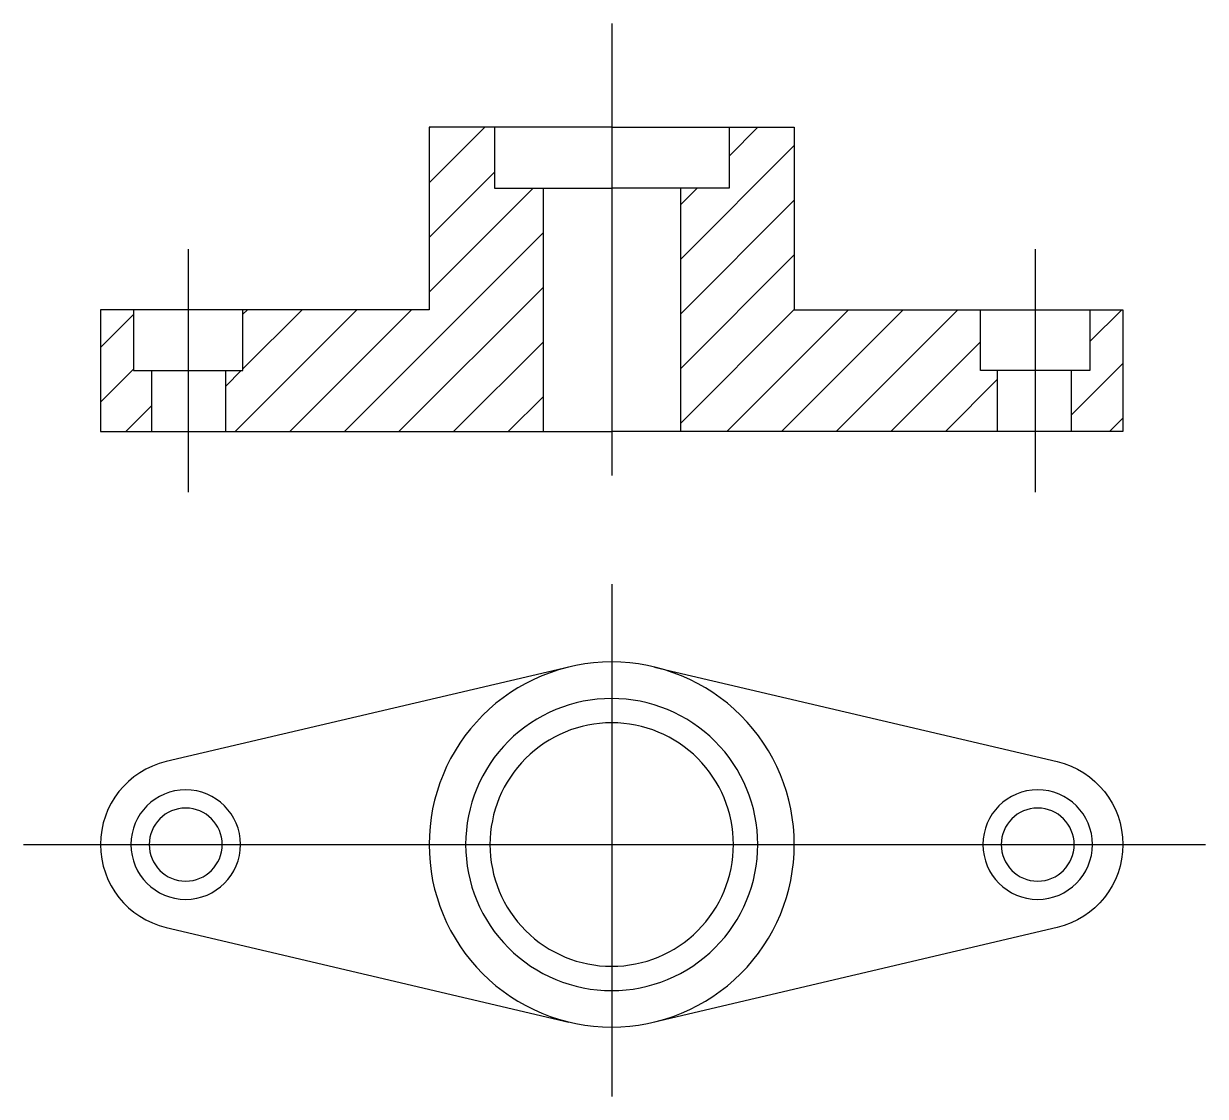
# Model space of a CAD drawing. Header units: millimetres. Extents: x 2531.7 to 2628.8, y 1502.2 to 1590.3.
import ezdxf

# ---------------------------------------------------------------- set-up
doc = ezdxf.new("R2010")
doc.units = ezdxf.units.MM

msp = doc.modelspace()

# ---------------------------------------------------------------- hatches: boundary and pattern name
h = msp.add_hatch()
h.set_pattern_fill('ANSI31', color=256)
h.paths.add_polyline_path([(2574.421, 1576.799), (2570.421, 1576.799), (2570.421, 1581.799), (2565.063, 1581.799), (2565.063, 1566.799), (2549.765, 1566.799), (2549.765, 1561.799), (2548.353, 1561.799), (2548.353, 1556.799), (2574.421, 1556.799)])
h.paths.add_polyline_path([(2610.36, 1566.799), (2595.063, 1566.799), (2595.063, 1581.799), (2589.704, 1581.799), (2589.704, 1576.799), (2585.704, 1576.799), (2585.704, 1556.799), (2611.773, 1556.799), (2611.773, 1561.799), (2610.36, 1561.799)])
h.paths.add_polyline_path([(2622.063, 1566.799), (2619.36, 1566.799), (2619.36, 1561.799), (2617.849, 1561.799), (2617.849, 1556.799), (2622.063, 1556.799)])
h.paths.add_polyline_path([(2542.276, 1561.799), (2540.765, 1561.799), (2540.765, 1566.799), (2538.063, 1566.799), (2538.063, 1556.799), (2542.276, 1556.799)])

# ---------------------------------------------------------------- linework, layer by layer
for p, q in [((2580.063, 1590.305), (2580.063, 1553.177)), ((2574.421, 1576.799), (2574.421, 1556.799)), ((2585.704, 1576.799), (2585.704, 1556.799)), ((2545.265, 1571.777), (2545.265, 1551.821)), ((2614.86, 1571.777), (2614.86, 1551.821)), ((2542.276, 1556.799), (2542.276, 1561.799)), ((2548.353, 1556.799), (2548.353, 1561.799)), ((2611.773, 1556.799), (2611.773, 1561.799)), ((2617.849, 1556.799), (2617.849, 1561.799)), ((2580.063, 1544.242), (2580.063, 1502.175)), ((2531.748, 1522.862), (2628.839, 1522.862))]:
    msp.add_line(p, q)
for points in [[(2580.063, 1581.799), (2565.063, 1581.799), (2565.063, 1566.799), (2538.063, 1566.799), (2538.063, 1556.799), (2580.063, 1556.799)], [(2570.421, 1581.799), (2570.421, 1576.799), (2580.063, 1576.799)], [(2589.704, 1581.799), (2589.704, 1576.799), (2580.063, 1576.799)], [(2580.063, 1581.799), (2595.063, 1581.799), (2595.063, 1566.799), (2622.063, 1566.799), (2622.063, 1556.799), (2580.063, 1556.799)], [(2540.765, 1566.799), (2540.765, 1561.799), (2549.765, 1561.799), (2549.765, 1566.799)], [(2619.36, 1566.799), (2619.36, 1561.799), (2610.36, 1561.799), (2610.36, 1566.799)]]:
    msp.add_lwpolyline(points)
for points in [[(2576.551, 1537.445), (2543.463, 1529.676, 0.348175), (2538.063, 1522.862, 0.348175), (2543.463, 1516.047), (2576.551, 1508.278)], [(2583.575, 1537.445), (2616.663, 1529.676, -0.348175), (2622.063, 1522.862, -0.348175), (2616.663, 1516.047), (2583.575, 1508.278)]]:
    msp.add_lwpolyline(points, format="xyb")
for points in [[(2565.063, 1522.862, 0.414214), (2580.063, 1507.862, 0.414214), (2595.063, 1522.862, 0.414214), (2580.063, 1537.862, 0.414214)], [(2568.063, 1522.862, 0.414214), (2580.063, 1510.862, 0.414214), (2592.063, 1522.862, 0.414214), (2580.063, 1534.862, 0.414214)], [(2570.063, 1522.862, 0.414214), (2580.063, 1512.862, 0.414214), (2590.063, 1522.862, 0.414214), (2580.063, 1532.862, 0.414214)], [(2540.563, 1522.862, 1), (2549.563, 1522.862, 1)], [(2610.563, 1522.862, 1), (2619.563, 1522.862, 1)], [(2542.063, 1522.862, 1), (2548.063, 1522.862, 1)], [(2612.063, 1522.862, 1), (2618.063, 1522.862, 1)]]:
    msp.add_lwpolyline(points, format="xyb", close=True)

doc.saveas('drawing.dxf')
